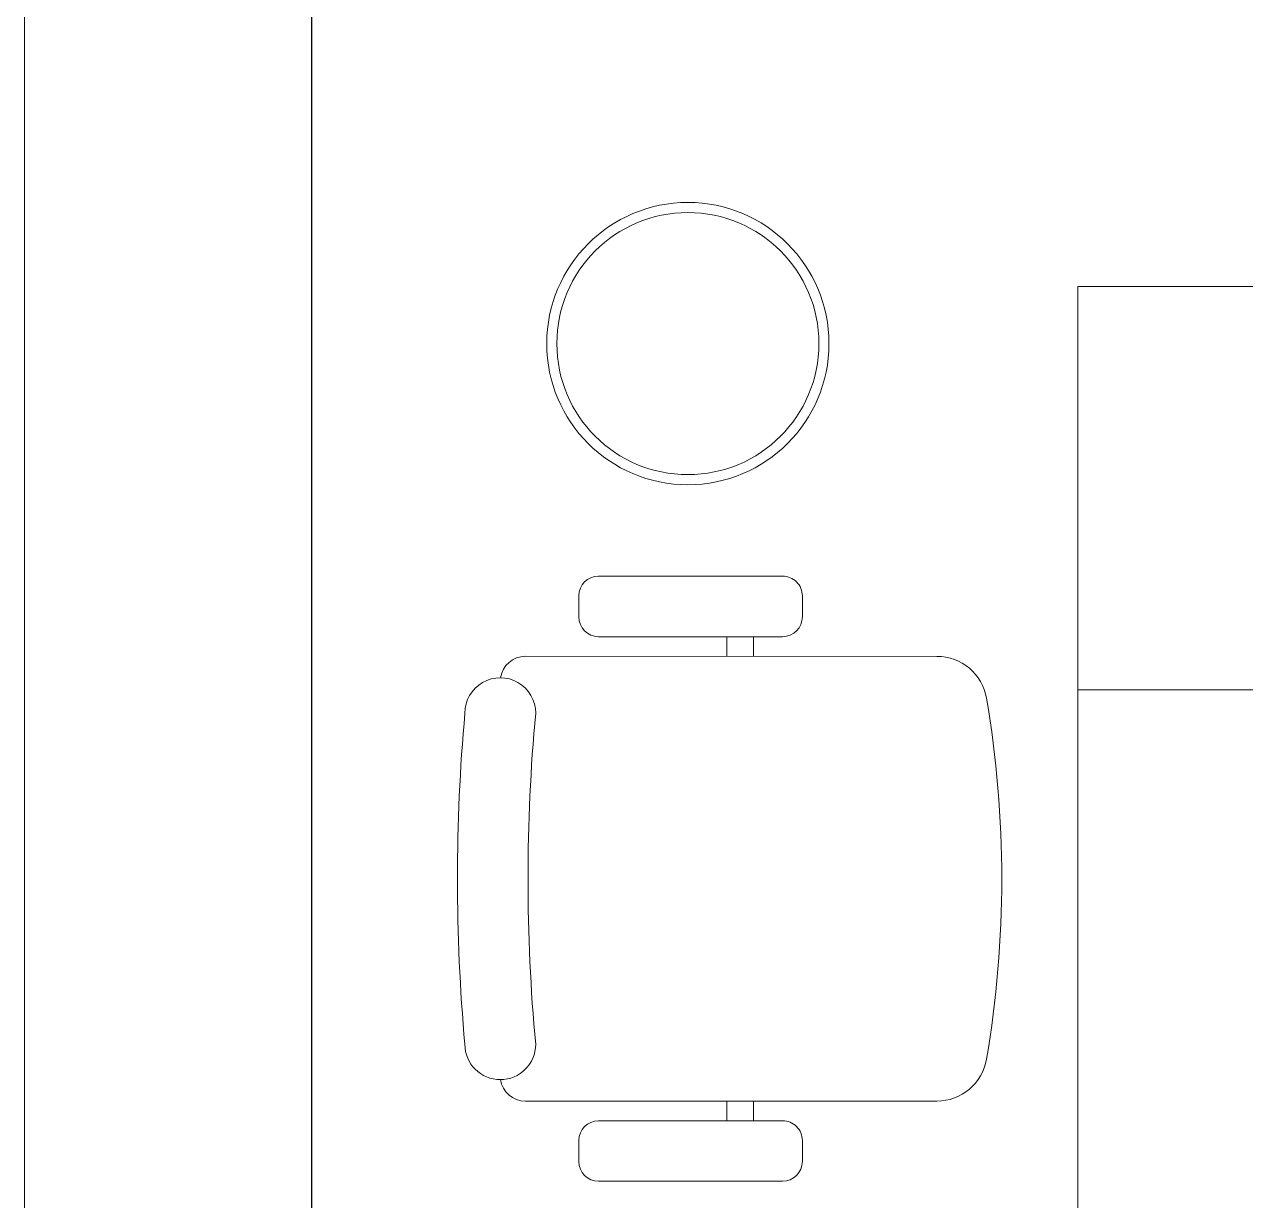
# Model space of a CAD drawing. Header units: metres. Extents: x -18745 to 220762, y -1579758 to -1356048.
# Drawn here: x 108078 to 109290, y -1418159 to -1416993 of the extents above; entities that cross this region are included whole.
import ezdxf

# ---------------------------------------------------------------- set-up
doc = ezdxf.new("R2010")
doc.units = ezdxf.units.M
doc.layers.get('0').update_dxf_attribs({"lineweight": 0})
doc.layers.add('A-100 - Copy$0$axes', color=8, linetype='Continuous')
for name, color, linetype, lineweight in [('A-100 - Copy$0$Medical Equipment and Furniture', 8, 'Continuous', 0), ('A-100 - Copy$0$NEW', 8, 'Continuous', 5), ('A-100 - Copy$0$Walls', 8, 'Continuous', 0)]:
    doc.layers.add(name, color=color, linetype=linetype, lineweight=lineweight)

# ---------------------------------------------------------------- blocks, each defined once
blk = doc.blocks.new('A-100 - Copy$0$GF21043-P')
for p, q in [((-0.8, 0.75), (-0.8, 0)), ((-0.4, 0.6), (-0.4, 0)), ((-0.8, 0), (0.8, 0))]:
    blk.add_line(p, q)
blk = doc.blocks.new('*X66')
for p, q in [((5, 3), (5, 3)), ((5, 3), (5, 3)), ((5, 3), (5, 3)), ((5, 3), (5, 3)), ((5, 3), (5, 3)), ((5, 3), (5, 3)), ((5, 3), (5, 3)), ((5, 3), (5, 3)), ((5, 3), (5, 3)), ((5, 3), (5, 3)), ((5, 3), (5, 3)), ((5, 3), (5, 3)), ((5, 3), (5, 3)), ((5, 3), (5, 3)), ((5, 3), (5, 3)), ((5, 3), (5, 3)), ((5, 3), (5, 3)), ((5, 3), (5, 3)), ((5, 3), (5, 3)), ((5, 3), (5, 3)), ((5, 3), (5, 3)), ((5, 3), (5, 3)), ((5, 3), (5, 3)), ((5, 3), (5, 3)), ((5, 3), (5, 3)), ((5, 3), (5, 3)), ((5, 3), (5, 3)), ((5, 3), (5, 3)), ((5, 3), (5, 3)), ((5, 3), (5, 3)), ((5, 3), (5, 3)), ((5, 3), (5, 3)), ((5, 3), (5, 3)), ((5, 3), (5, 3)), ((5, 3), (5, 3)), ((5, 3), (5, 3)), ((5, 3), (5, 3)), ((5, 3), (5, 3)), ((5, 3), (5, 3)), ((5, 3), (5, 3)), ((5, 3), (5, 3)), ((5, 3), (5, 3)), ((5, 3), (5, 3)), ((5, 3), (5, 3)), ((5, 3), (5, 3)), ((5, 3), (5, 3)), ((5, 3), (5, 3)), ((5, 3), (5, 3)), ((5, 3), (5, 3)), ((5, 3), (5, 3)), ((5, 3), (5, 3)), ((5, 3), (5, 3)), ((5, 3), (5, 3)), ((5, 3), (5, 3)), ((5, 3), (5, 3)), ((5, 3), (5, 3)), ((5, 3), (5, 3)), ((5, 3), (5, 3)), ((5, 3), (5, 3)), ((5, 3), (5, 3)), ((5, 3), (5, 3)), ((5, 3), (5, 3)), ((5, 3), (5, 3)), ((5, 3), (5, 3)), ((5, 3), (5, 3)), ((5, 3), (5, 3)), ((6, 3), (5, 3)), ((5, 3), (5, 3)), ((6, 3), (5, 3)), ((5, 3), (5, 3)), ((6, 3), (5, 3)), ((5, 3), (5, 3)), ((6, 3), (5, 3)), ((5, 3), (5, 3)), ((5, 3), (5, 3)), ((5, 3), (5, 3)), ((5, 3), (5, 3)), ((5, 3), (5, 3)), ((5, 3), (5, 3)), ((5, 3), (5, 3)), ((5, 3), (5, 3)), ((5, 3), (5, 3)), ((5, 3), (5, 3)), ((5, 3), (5, 3)), ((5, 3), (5, 3)), ((5, 3), (5, 3)), ((5, 3), (5, 3)), ((5, 3), (5, 3)), ((5, 3), (5, 3)), ((5, 3), (5, 3)), ((5, 3), (5, 3)), ((5, 3), (5, 3)), ((5, 3), (5, 3)), ((5, 3), (5, 3)), ((5, 3), (5, 3)), ((5, 3), (5, 3)), ((6, 3), (6, 3)), ((6, 3), (6, 3)), ((6, 3), (6, 3)), ((6, 3), (6, 3)), ((6, 3), (6, 3)), ((6, 3), (6, 3)), ((6, 3), (6, 3)), ((6, 3), (6, 3)), ((6, 3), (6, 3)), ((6, 3), (6, 3)), ((6, 3), (6, 3)), ((6, 3), (6, 3)), ((6, 3), (6, 3)), ((6, 3), (6, 3)), ((6, 3), (6, 3)), ((6, 3), (6, 3)), ((6, 3), (6, 3)), ((6, 3), (6, 3)), ((6, 3), (6, 3)), ((6, 3), (6, 3)), ((6, 3), (6, 3)), ((6, 3), (6, 3)), ((6, 3), (6, 3)), ((6, 3), (6, 3)), ((6, 3), (6, 3)), ((6, 3), (6, 3)), ((6, 3), (6, 3)), ((6, 3), (6, 3)), ((6, 3), (6, 3)), ((6, 3), (6, 3)), ((6, 3), (6, 3)), ((6, 3), (6, 3)), ((6, 3), (6, 3)), ((6, 3), (6, 3)), ((6, 3), (6, 3)), ((6, 3), (6, 3)), ((6, 3), (6, 3)), ((6, 3), (6, 3)), ((6, 3), (6, 3)), ((6, 3), (6, 3)), ((6, 3), (6, 3)), ((6, 3), (6, 3)), ((6, 3), (6, 3)), ((6, 3), (6, 3)), ((6, 3), (6, 3)), ((6, 3), (6, 3)), ((6, 3), (6, 3)), ((6, 3), (6, 3)), ((6, 3), (6, 3)), ((6, 3), (6, 3)), ((6, 3), (6, 3)), ((6, 3), (6, 3)), ((6, 3), (6, 3)), ((6, 3), (6, 3)), ((6, 3), (6, 3)), ((6, 3), (6, 3)), ((6, 3), (6, 3)), ((6, 3), (6, 3)), ((6, 3), (6, 3)), ((6, 3), (6, 3)), ((6, 3), (6, 3)), ((6, 3), (6, 3)), ((6, 3), (6, 3)), ((6, 3), (6, 3)), ((6, 3), (6, 3)), ((6, 3), (6, 3)), ((6, 3), (6, 3)), ((6, 3), (6, 3)), ((6, 3), (6, 3)), ((6, 3), (6, 3)), ((6, 3), (6, 3)), ((6, 3), (6, 3)), ((6, 3), (6, 3)), ((6, 3), (6, 3)), ((6, 3), (6, 3)), ((6, 3), (6, 3)), ((6, 3), (6, 3)), ((6, 3), (6, 3)), ((6, 3), (6, 3)), ((6, 3), (6, 3)), ((6, 3), (6, 3)), ((6, 3), (6, 3)), ((6, 3), (6, 3)), ((6, 3), (6, 3)), ((6, 3), (6, 3)), ((6, 3), (6, 3)), ((6, 3), (6, 3)), ((6, 3), (6, 3)), ((6, 3), (6, 3)), ((6, 3), (6, 3)), ((6, 3), (6, 3)), ((6, 3), (6, 3)), ((6, 3), (6, 3)), ((6, 3), (6, 3)), ((6, 3), (6, 3)), ((6, 3), (6, 3)), ((6, 3), (6, 3)), ((6, 3), (6, 3)), ((6, 3), (6, 3)), ((6, 3), (6, 3)), ((6, 3), (6, 3)), ((6, 3), (6, 3)), ((6, 3), (6, 3)), ((6, 3), (6, 3)), ((6, 3), (6, 3)), ((6, 3), (6, 3)), ((6, 3), (6, 3)), ((6, 3), (6, 3)), ((6, 3), (6, 3)), ((6, 3), (6, 3)), ((6, 3), (6, 3)), ((6, 3), (6, 3)), ((6, 3), (6, 3)), ((6, 3), (6, 3)), ((6, 3), (6, 3)), ((6, 3), (6, 3)), ((6, 3), (6, 3)), ((6, 3), (6, 3)), ((6, 3), (6, 3)), ((6, 3), (6, 3)), ((6, 3), (6, 3)), ((6, 3), (6, 3)), ((6, 3), (6, 3)), ((6, 3), (6, 3)), ((6, 3), (6, 3)), ((6, 3), (6, 3)), ((6, 3), (6, 3)), ((6, 3), (6, 3)), ((6, 3), (6, 3)), ((6, 3), (6, 3)), ((6, 3), (6, 3)), ((6, 3), (6, 3)), ((6, 3), (6, 3)), ((6, 3), (6, 3)), ((6, 3), (6, 3)), ((6, 3), (6, 3)), ((6, 3), (6, 3)), ((6, 3), (6, 3)), ((6, 3), (6, 3)), ((6, 3), (6, 3)), ((6, 3), (6, 3)), ((6, 3), (6, 3)), ((6, 3), (6, 3)), ((6, 3), (6, 3)), ((6, 3), (6, 3)), ((6, 3), (6, 3)), ((6, 3), (6, 3)), ((6, 3), (6, 3)), ((6, 3), (6, 3)), ((6, 3), (6, 3)), ((6, 3), (6, 3)), ((6, 3), (6, 3)), ((6, 3), (6, 3)), ((6, 3), (6, 3)), ((6, 3), (6, 3)), ((6, 3), (6, 3)), ((6, 3), (6, 3)), ((6, 3), (6, 3)), ((6, 3), (6, 3)), ((6, 3), (6, 3)), ((6, 3), (6, 3)), ((6, 3), (6, 3)), ((6, 3), (6, 3)), ((6, 3), (6, 3)), ((6, 3), (6, 3)), ((6, 3), (6, 3)), ((6, 3), (6, 3)), ((6, 3), (6, 3)), ((6, 3), (6, 3)), ((6, 3), (6, 3)), ((6, 3), (6, 3)), ((6, 3), (6, 3)), ((6, 3), (6, 3)), ((6, 3), (6, 3)), ((6, 3), (6, 3)), ((6, 3), (6, 3)), ((6, 3), (6, 3)), ((6, 3), (6, 3)), ((6, 3), (6, 3)), ((6, 3), (6, 3)), ((6, 3), (6, 3)), ((6, 3), (6, 3)), ((6, 3), (6, 3)), ((6, 3), (6, 3)), ((6, 3), (6, 3)), ((6, 3), (6, 3)), ((6, 3), (6, 3)), ((6, 3), (6, 3)), ((6, 3), (6, 3)), ((6, 3), (6, 3)), ((6, 3), (6, 3)), ((6, 3), (6, 3)), ((6, 3), (6, 3)), ((6, 3), (6, 3)), ((6, 3), (6, 3)), ((6, 3), (6, 3)), ((6, 3), (6, 3)), ((6, 3), (6, 3)), ((6, 3), (6, 3)), ((6, 3), (6, 3)), ((6, 3), (6, 3)), ((6, 3), (6, 3)), ((6, 3), (6, 3)), ((6, 3), (6, 3)), ((6, 3), (5, 3)), ((6, 3), (5, 3)), ((6, 3), (5, 3)), ((6, 3), (5, 3)), ((6, 3), (5, 3)), ((6, 3), (6, 3)), ((6, 3), (6, 3)), ((6, 3), (6, 3)), ((6, 3), (6, 3)), ((6, 3), (6, 3)), ((6, 3), (6, 3)), ((6, 3), (6, 3)), ((6, 3), (6, 3)), ((6, 3), (6, 3)), ((6, 3), (6, 3)), ((6, 3), (6, 3)), ((6, 3), (6, 3)), ((6, 3), (6, 3)), ((6, 3), (6, 3)), ((6, 3), (6, 3)), ((6, 3), (6, 3)), ((6, 3), (6, 3)), ((6, 3), (6, 3)), ((6, 3), (6, 3)), ((6, 3), (6, 3)), ((6, 3), (6, 3)), ((6, 3), (6, 3)), ((6, 3), (6, 3)), ((6, 3), (6, 3)), ((6, 3), (6, 3)), ((6, 3), (6, 3)), ((6, 3), (6, 3)), ((6, 3), (6, 3)), ((6, 3), (6, 3)), ((6, 3), (6, 3)), ((6, 3), (6, 3)), ((6, 3), (6, 3)), ((6, 3), (6, 3)), ((6, 3), (6, 3)), ((6, 3), (6, 3)), ((6, 3), (6, 3)), ((6, 3), (6, 3)), ((6, 3), (6, 3)), ((6, 3), (6, 3)), ((6, 3), (6, 3)), ((6, 3), (6, 3)), ((6, 3), (6, 3)), ((6, 3), (6, 3)), ((6, 3), (6, 3)), ((6, 3), (6, 3)), ((6, 3), (6, 3)), ((6, 3), (6, 3)), ((6, 3), (6, 3)), ((6, 3), (6, 3)), ((6, 3), (6, 3)), ((6, 3), (6, 3)), ((6, 3), (6, 3)), ((6, 3), (6, 3)), ((6, 3), (6, 3)), ((6, 3), (6, 3)), ((6, 3), (6, 3)), ((6, 3), (6, 3)), ((6, 3), (6, 3)), ((6, 3), (6, 3)), ((6, 3), (6, 3)), ((6, 3), (6, 3)), ((6, 3), (6, 3)), ((6, 3), (6, 3)), ((6, 3), (6, 3)), ((6, 3), (6, 3)), ((6, 3), (6, 3)), ((6, 3), (6, 3)), ((6, 3), (6, 3)), ((6, 3), (6, 3)), ((6, 3), (6, 3)), ((6, 3), (6, 3)), ((6, 3), (6, 3)), ((6, 3), (6, 3)), ((6, 3), (6, 3)), ((6, 3), (6, 3)), ((6, 3), (6, 3)), ((6, 3), (6, 3)), ((6, 3), (6, 3)), ((6, 3), (6, 3)), ((6, 3), (6, 3)), ((6, 3), (6, 3)), ((6, 3), (6, 3)), ((6, 3), (6, 3)), ((6, 3), (6, 3)), ((6, 3), (6, 3)), ((6, 3), (6, 3)), ((6, 3), (6, 3)), ((6, 3), (6, 3)), ((6, 3), (6, 3)), ((6, 3), (6, 3)), ((6, 3), (6, 3)), ((6, 3), (6, 3)), ((6, 3), (6, 3)), ((6, 3), (6, 3)), ((6, 3), (6, 3)), ((6, 3), (6, 3)), ((6, 3), (6, 3)), ((6, 3), (6, 3)), ((6, 3), (6, 3)), ((6, 3), (6, 3)), ((6, 3), (6, 3)), ((6, 3), (6, 3)), ((6, 3), (6, 3)), ((6, 3), (6, 3)), ((6, 3), (6, 3)), ((6, 3), (6, 3)), ((6, 3), (6, 3)), ((6, 3), (6, 3)), ((6, 3), (6, 3)), ((6, 3), (6, 3)), ((6, 3), (6, 3)), ((6, 3), (6, 3)), ((6, 3), (6, 3)), ((6, 3), (6, 3)), ((6, 3), (6, 3)), ((6, 3), (6, 3)), ((6, 3), (6, 3)), ((6, 3), (6, 3)), ((6, 3), (6, 3)), ((6, 3), (6, 3)), ((6, 3), (6, 3)), ((6, 3), (6, 3)), ((6, 3), (6, 3)), ((6, 3), (6, 3)), ((6, 3), (6, 3)), ((6, 3), (6, 3)), ((6, 3), (6, 3)), ((6, 3), (6, 3)), ((6, 3), (6, 3)), ((6, 3), (6, 3)), ((6, 3), (6, 3)), ((6, 3), (6, 3)), ((6, 3), (6, 3)), ((6, 3), (6, 3)), ((6, 3), (6, 3)), ((6, 3), (6, 3)), ((6, 3), (6, 3)), ((6, 3), (6, 3)), ((6, 3), (6, 3)), ((6, 3), (6, 3)), ((6, 3), (6, 3)), ((6, 3), (6, 3)), ((6, 3), (6, 3)), ((6, 3), (6, 3)), ((6, 3), (6, 3)), ((6, 3), (6, 3)), ((6, 3), (6, 3)), ((6, 3), (6, 3)), ((6, 3), (6, 3)), ((6, 3), (6, 3)), ((6, 3), (6, 3)), ((6, 3), (6, 3)), ((6, 3), (6, 3)), ((6, 3), (6, 3)), ((6, 3), (6, 3)), ((6, 3), (6, 3)), ((6, 3), (6, 3)), ((6, 3), (6, 3)), ((6, 3), (6, 3)), ((6, 3), (6, 3)), ((6, 3), (6, 3)), ((6, 3), (6, 3)), ((6, 3), (6, 3)), ((6, 3), (6, 3)), ((6, 3), (6, 3)), ((6, 3), (6, 3)), ((6, 3), (6, 3)), ((6, 3), (6, 3)), ((6, 3), (6, 3)), ((6, 3), (6, 3)), ((6, 3), (6, 3)), ((6, 3), (6, 3)), ((6, 3), (6, 3)), ((6, 3), (6, 3)), ((6, 3), (6, 3)), ((6, 3), (6, 3)), ((6, 3), (6, 3)), ((6, 3), (6, 3)), ((6, 3), (6, 3)), ((6, 3), (6, 3)), ((6, 3), (6, 3)), ((6, 3), (6, 3)), ((6, 3), (6, 3)), ((6, 3), (6, 3)), ((6, 3), (6, 3)), ((6, 3), (6, 3)), ((6, 3), (6, 3)), ((6, 3), (6, 3)), ((6, 3), (6, 3)), ((6, 3), (6, 3)), ((6, 3), (6, 3)), ((6, 3), (6, 3)), ((6, 3), (6, 3)), ((6, 3), (6, 3)), ((6, 3), (6, 3)), ((6, 3), (6, 3)), ((6, 3), (6, 3)), ((6, 3), (6, 3)), ((6, 3), (6, 3)), ((6, 3), (6, 3)), ((6, 3), (6, 3)), ((6, 3), (6, 3)), ((6, 3), (6, 3)), ((6, 3), (6, 3)), ((6, 3), (6, 3)), ((6, 3), (6, 3)), ((6, 3), (6, 3)), ((6, 3), (6, 3)), ((6, 3), (6, 3)), ((6, 3), (6, 3)), ((6, 3), (6, 3)), ((6, 3), (6, 3)), ((6, 3), (6, 3)), ((6, 3), (6, 3)), ((6, 3), (6, 3)), ((6, 3), (6, 3)), ((6, 3), (6, 3)), ((6, 3), (6, 3)), ((6, 3), (6, 3)), ((6, 3), (6, 3)), ((6, 3), (6, 3)), ((6, 3), (6, 3)), ((6, 3), (6, 3)), ((6, 3), (6, 3)), ((6, 3), (6, 3)), ((6, 3), (6, 3)), ((6, 3), (6, 3)), ((6, 3), (6, 3)), ((6, 3), (6, 3)), ((6, 3), (6, 3)), ((6, 3), (6, 3)), ((6, 3), (6, 3)), ((6, 3), (6, 3)), ((6, 3), (6, 3)), ((6, 3), (6, 3)), ((6, 3), (6, 3)), ((6, 3), (6, 3)), ((6, 3), (6, 3)), ((6, 3), (6, 3)), ((6, 3), (6, 3)), ((6, 3), (6, 3)), ((6, 3), (6, 3)), ((6, 3), (6, 3)), ((6, 3), (6, 3)), ((6, 3), (6, 3)), ((6, 3), (6, 3)), ((6, 3), (6, 3)), ((6, 3), (6, 3)), ((6, 3), (6, 3)), ((6, 3), (6, 3)), ((6, 3), (6, 3)), ((6, 3), (6, 3)), ((6, 3), (6, 3)), ((6, 3), (6, 3)), ((6, 3), (6, 3)), ((6, 3), (6, 3)), ((6, 3), (6, 3)), ((6, 3), (6, 3)), ((6, 3), (6, 3)), ((6, 3), (6, 3)), ((6, 3), (6, 3)), ((6, 3), (6, 3)), ((6, 3), (6, 3)), ((6, 3), (6, 3)), ((6, 3), (6, 3)), ((6, 3), (6, 3)), ((6, 3), (6, 3)), ((6, 3), (6, 3)), ((6, 3), (6, 3)), ((6, 3), (6, 3)), ((6, 3), (6, 3)), ((6, 3), (6, 3)), ((6, 3), (6, 3)), ((6, 3), (6, 3)), ((6, 3), (6, 3)), ((6, 3), (6, 3)), ((6, 3), (6, 3)), ((6, 3), (6, 3)), ((6, 3), (6, 3)), ((6, 3), (6, 3)), ((6, 3), (6, 3)), ((6, 3), (6, 3)), ((6, 3), (6, 3)), ((6, 3), (6, 3)), ((6, 3), (6, 3)), ((6, 3), (6, 3)), ((6, 3), (6, 3)), ((6, 3), (6, 3)), ((6, 3), (6, 3)), ((6, 3), (6, 3)), ((6, 3), (6, 3)), ((6, 3), (6, 3)), ((6, 3), (6, 3)), ((6, 3), (6, 3)), ((6, 3), (6, 3)), ((6, 3), (6, 3)), ((6, 3), (6, 3)), ((6, 3), (6, 3)), ((6, 3), (6, 3)), ((6, 3), (6, 3)), ((6, 3), (6, 3)), ((6, 3), (6, 3)), ((6, 3), (6, 3)), ((6, 3), (6, 3)), ((6, 3), (6, 3)), ((6, 3), (6, 3)), ((6, 3), (6, 3)), ((6, 3), (6, 3)), ((6, 3), (6, 3)), ((6, 3), (6, 3)), ((6, 3), (6, 3)), ((6, 3), (6, 3)), ((6, 3), (6, 3)), ((6, 3), (6, 3)), ((6, 3), (6, 3)), ((6, 3), (6, 3)), ((6, 3), (6, 3))]:
    blk.add_line(p, q)
blk = doc.blocks.new('*X67')
for p, q in [((13, 1), (13, 1)), ((13, 1), (13, 1)), ((13, 1), (13, 1)), ((13, 1), (13, 1)), ((13, 1), (13, 1)), ((13, 1), (13, 1)), ((13, 1), (13, 1)), ((13, 1), (13, 1)), ((13, 1), (13, 1)), ((13, 1), (13, 1)), ((13, 1), (13, 1)), ((13, 1), (13, 1)), ((13, 1), (13, 1)), ((13, 1), (13, 1)), ((13, 1), (13, 1)), ((13, 1), (14, 1)), ((13, 1), (14, 1)), ((13, 1), (14, 1)), ((13, 1), (13, 1)), ((13, 1), (13, 1)), ((13, 1), (13, 1)), ((13, 1), (13, 1)), ((13, 1), (13, 1)), ((13, 1), (13, 1)), ((13, 1), (13, 1)), ((13, 1), (13, 1)), ((13, 1), (13, 1)), ((13, 1), (13, 1)), ((13, 1), (13, 1)), ((13, 1), (13, 1)), ((13, 1), (13, 1)), ((13, 1), (13, 1)), ((13, 1), (13, 1)), ((13, 1), (13, 1)), ((13, 1), (13, 1)), ((13, 1), (13, 1)), ((13, 1), (13, 1)), ((13, 1), (13, 1)), ((13, 1), (13, 1)), ((13, 1), (13, 1)), ((13, 1), (13, 1)), ((13, 1), (13, 1)), ((13, 1), (13, 1)), ((13, 1), (13, 1)), ((13, 1), (13, 1)), ((13, 1), (13, 1)), ((13, 1), (13, 1)), ((13, 1), (13, 1)), ((13, 1), (13, 1)), ((13, 1), (13, 1)), ((13, 1), (13, 1)), ((13, 1), (13, 1)), ((13, 1), (13, 1)), ((13, 1), (13, 1)), ((13, 1), (13, 1)), ((13, 1), (13, 1)), ((13, 1), (13, 1)), ((13, 1), (13, 1)), ((13, 1), (13, 1)), ((13, 1), (13, 1)), ((13, 1), (13, 1)), ((13, 1), (13, 1)), ((13, 1), (13, 1)), ((13, 1), (13, 1)), ((13, 1), (13, 1)), ((13, 1), (13, 1)), ((13, 1), (13, 1)), ((13, 1), (13, 1)), ((13, 1), (13, 1)), ((13, 1), (13, 1)), ((13, 1), (13, 1)), ((13, 1), (13, 1)), ((13, 1), (13, 1)), ((13, 1), (13, 1)), ((13, 1), (13, 1)), ((13, 1), (13, 1)), ((13, 1), (13, 1)), ((13, 1), (13, 1)), ((13, 1), (13, 1)), ((13, 1), (13, 1)), ((13, 1), (13, 1)), ((13, 1), (13, 1)), ((13, 1), (13, 1)), ((13, 1), (13, 1)), ((13, 1), (13, 1)), ((13, 1), (13, 1)), ((13, 1), (13, 1)), ((13, 1), (13, 1)), ((13, 1), (13, 1)), ((13, 1), (13, 1)), ((13, 1), (13, 1)), ((13, 1), (13, 1)), ((13, 1), (13, 1)), ((13, 1), (13, 1)), ((13, 1), (13, 1)), ((13, 1), (13, 1)), ((13, 1), (13, 1)), ((13, 1), (13, 1)), ((13, 1), (13, 1)), ((13, 1), (13, 1)), ((13, 1), (13, 1)), ((13, 1), (13, 1)), ((13, 1), (13, 1)), ((13, 1), (13, 1)), ((13, 1), (13, 1)), ((13, 1), (13, 1)), ((13, 1), (13, 1)), ((13, 1), (13, 1)), ((13, 1), (13, 1)), ((13, 1), (13, 1)), ((13, 1), (13, 1)), ((13, 1), (13, 1)), ((13, 1), (13, 1)), ((13, 1), (13, 1)), ((13, 1), (13, 1)), ((13, 1), (13, 1)), ((13, 1), (13, 1)), ((13, 1), (13, 1)), ((13, 1), (13, 1)), ((13, 1), (13, 1)), ((13, 1), (13, 1)), ((13, 1), (13, 1)), ((13, 1), (13, 1)), ((13, 1), (14, 1)), ((13, 0), (13, 0)), ((13, 0), (13, 0)), ((13, 0), (13, 0)), ((13, 0), (13, 0)), ((13, 0), (13, 0)), ((13, 0), (13, 0)), ((13, 0), (13, 0)), ((13, 0), (13, 0)), ((13, 0), (13, 0)), ((13, 0), (13, 0)), ((13, 0), (13, 0)), ((13, 0), (13, 0)), ((13, 0), (13, 0)), ((13, 0), (13, 0)), ((13, 0), (13, 0)), ((13, 0), (13, 0)), ((13, 0), (13, 0)), ((13, 0), (13, 0)), ((13, 0), (13, 0)), ((13, 0), (13, 0)), ((13, 0), (13, 0)), ((13, 0), (13, 0)), ((13, 0), (13, 0)), ((13, 0), (13, 0)), ((13, 0), (13, 0)), ((13, 0), (13, 0)), ((13, 0), (13, 0)), ((13, 0), (13, 0)), ((13, 0), (13, 0)), ((13, 0), (13, 0)), ((13, 0), (13, 0)), ((13, 0), (13, 0)), ((13, 0), (13, 0)), ((13, 0), (13, 0)), ((13, 0), (13, 0)), ((13, 0), (13, 0)), ((13, 0), (13, 0)), ((13, 0), (13, 0)), ((13, 0), (13, 0)), ((13, 0), (13, 0)), ((13, 0), (13, 0)), ((13, 0), (13, 0)), ((13, 0), (13, 0)), ((13, 0), (13, 0)), ((13, 0), (13, 0)), ((13, 0), (13, 0)), ((13, 0), (13, 0)), ((13, 0), (13, 0)), ((13, 0), (14, 0)), ((13, 0), (14, 0)), ((13, 0), (13, 0)), ((13, 0), (14, 0)), ((14, 1), (14, 1)), ((14, 1), (14, 1)), ((14, 1), (14, 1)), ((14, 1), (14, 1)), ((14, 1), (14, 1)), ((14, 1), (14, 1)), ((14, 1), (14, 1)), ((14, 1), (14, 1)), ((14, 1), (14, 1)), ((14, 1), (14, 1)), ((14, 1), (14, 1)), ((14, 1), (14, 1)), ((14, 1), (14, 1)), ((14, 1), (14, 1)), ((14, 1), (14, 1)), ((14, 1), (14, 1)), ((14, 1), (14, 1)), ((14, 1), (14, 1)), ((14, 1), (14, 1)), ((14, 1), (14, 1)), ((14, 1), (14, 1)), ((14, 1), (14, 1)), ((14, 1), (14, 1)), ((14, 1), (14, 1)), ((14, 1), (14, 1)), ((14, 1), (14, 1)), ((14, 1), (14, 1)), ((14, 1), (14, 1)), ((14, 1), (14, 1)), ((14, 1), (14, 1)), ((14, 1), (14, 1)), ((14, 1), (14, 1)), ((14, 1), (14, 1)), ((14, 1), (14, 1)), ((14, 1), (14, 1)), ((14, 1), (14, 1)), ((14, 1), (14, 1)), ((14, 1), (14, 1)), ((14, 1), (14, 1)), ((14, 1), (14, 1)), ((14, 1), (14, 1)), ((14, 1), (14, 1)), ((14, 1), (14, 1)), ((14, 1), (14, 1)), ((14, 1), (14, 1)), ((14, 1), (14, 1)), ((14, 1), (14, 1)), ((14, 1), (14, 1)), ((14, 1), (14, 1)), ((14, 1), (14, 1)), ((14, 1), (14, 1)), ((14, 1), (14, 1)), ((14, 1), (14, 1)), ((14, 1), (14, 1)), ((14, 1), (14, 1)), ((14, 1), (14, 1)), ((14, 1), (14, 1)), ((14, 1), (14, 1)), ((14, 1), (14, 1)), ((14, 1), (14, 1)), ((14, 1), (14, 1)), ((14, 1), (14, 1)), ((14, 1), (14, 1)), ((14, 1), (14, 1)), ((14, 1), (14, 1)), ((14, 1), (14, 1)), ((14, 1), (14, 1)), ((14, 1), (14, 1)), ((14, 1), (14, 1)), ((14, 1), (14, 1)), ((14, 1), (14, 1)), ((14, 1), (14, 1)), ((14, 1), (14, 1)), ((14, 1), (14, 1)), ((14, 1), (14, 1)), ((14, 1), (14, 1)), ((14, 1), (14, 1)), ((14, 1), (14, 1)), ((14, 1), (14, 1)), ((14, 1), (14, 1)), ((14, 1), (14, 1)), ((14, 1), (14, 1)), ((14, 1), (14, 1)), ((14, 1), (14, 1)), ((14, 1), (14, 1)), ((14, 1), (14, 1)), ((14, 1), (14, 1)), ((14, 1), (14, 1)), ((14, 1), (14, 1)), ((14, 1), (14, 1)), ((14, 1), (14, 1)), ((14, 1), (14, 1)), ((14, 1), (14, 1)), ((14, 1), (14, 1)), ((14, 0), (14, 0)), ((14, 0), (14, 0)), ((14, 0), (14, 0)), ((14, 0), (14, 0)), ((14, 0), (14, 0)), ((14, 0), (14, 0)), ((14, 0), (14, 0)), ((14, 0), (14, 0)), ((14, 0), (14, 0)), ((14, 0), (14, 0)), ((14, 0), (14, 0)), ((14, 0), (14, 0)), ((14, 0), (14, 0)), ((14, 0), (14, 0)), ((14, 0), (14, 0)), ((14, 0), (14, 0)), ((14, 0), (14, 0)), ((14, 0), (14, 0)), ((14, 0), (14, 0)), ((14, 0), (14, 0)), ((14, 0), (14, 0)), ((14, 0), (14, 0)), ((14, 0), (14, 0)), ((14, 0), (14, 0)), ((14, 0), (14, 0)), ((14, 0), (14, 0)), ((14, 0), (14, 0)), ((14, 0), (14, 0)), ((14, 0), (14, 0)), ((14, 0), (14, 0)), ((14, 0), (14, 0)), ((14, 0), (14, 0)), ((14, 0), (14, 0)), ((14, 0), (14, 0)), ((14, 0), (14, 0)), ((14, 0), (14, 0)), ((14, 0), (14, 0)), ((14, 0), (14, 0)), ((14, 0), (14, 0)), ((14, 0), (14, 0)), ((14, 0), (14, 0)), ((14, 0), (14, 0)), ((14, 0), (14, 0)), ((14, 0), (14, 0)), ((14, 0), (14, 0)), ((14, 0), (14, 0)), ((14, 0), (14, 0)), ((14, 0), (14, 0)), ((13, 0), (13, 0)), ((13, 0), (14, 0)), ((13, 0), (13, 0)), ((13, 0), (14, 0)), ((13, 0), (13, 0)), ((13, 0), (14, 0)), ((13, 0), (13, 0)), ((13, 0), (13, 0)), ((13, 0), (13, 0)), ((13, 0), (13, 0)), ((13, 0), (14, 0)), ((13, 0), (13, 0)), ((13, 0), (14, 0)), ((13, 0), (13, 0)), ((13, 0), (14, 0)), ((13, 0), (13, 0)), ((13, 0), (14, 0)), ((13, 0), (13, 0)), ((13, 0), (14, 0)), ((13, 0), (13, 0)), ((13, 0), (14, 0)), ((13, 0), (13, 0)), ((13, 0), (14, 0)), ((13, 0), (13, 0)), ((13, 0), (13, 0)), ((13, 0), (13, 0)), ((13, 0), (14, 0)), ((13, 0), (13, 0)), ((13, 0), (14, 0)), ((13, 0), (13, 0)), ((13, 0), (14, 0)), ((13, 0), (13, 0)), ((13, 0), (14, 0)), ((13, 0), (13, 0)), ((13, 0), (13, 0)), ((13, 0), (13, 0)), ((13, 0), (13, 0)), ((13, 0), (13, 0)), ((13, 0), (13, 0)), ((13, 0), (13, 0)), ((13, 0), (13, 0)), ((13, 0), (13, 0)), ((13, 0), (13, 0)), ((13, 0), (13, 0)), ((13, 0), (13, 0)), ((13, 0), (13, 0)), ((13, 0), (13, 0)), ((13, 0), (13, 0)), ((13, 0), (13, 0)), ((13, 0), (13, 0)), ((13, 0), (13, 0)), ((13, 0), (13, 0)), ((13, 0), (13, 0)), ((13, 0), (13, 0)), ((13, 0), (13, 0)), ((13, 0), (13, 0)), ((13, 0), (13, 0)), ((13, 0), (13, 0)), ((13, 0), (13, 0)), ((13, 0), (13, 0)), ((13, 0), (13, 0)), ((13, 0), (13, 0)), ((13, 0), (13, 0)), ((13, 0), (13, 0)), ((13, -1), (13, -1)), ((13, -1), (13, -1)), ((13, -1), (13, -1)), ((13, -1), (13, -1)), ((13, -1), (13, -1)), ((13, -1), (14, -1)), ((13, -1), (13, -1)), ((14, 0), (14, 0)), ((14, 0), (14, 0)), ((14, 0), (14, 0)), ((14, 0), (14, 0)), ((14, 0), (14, 0)), ((14, 0), (14, 0)), ((14, 0), (14, 0)), ((14, 0), (14, 0)), ((14, 0), (14, 0)), ((14, 0), (14, 0)), ((14, 0), (14, 0)), ((14, 0), (14, 0)), ((14, 0), (14, 0)), ((14, 0), (14, 0)), ((14, 0), (14, 0)), ((13, 0), (14, 0)), ((14, 0), (14, 0)), ((14, 0), (14, 0)), ((14, 0), (14, 0)), ((14, 0), (14, 0)), ((14, 0), (14, 0)), ((14, 0), (14, 0)), ((14, 0), (14, 0)), ((14, 0), (14, 0)), ((14, 0), (14, 0)), ((14, 0), (14, 0)), ((14, 0), (14, 0)), ((14, 0), (14, 0)), ((14, 0), (14, 0)), ((14, 0), (14, 0)), ((14, 0), (14, 0)), ((14, 0), (14, 0)), ((14, 0), (14, 0)), ((14, 0), (14, 0)), ((14, 0), (14, 0)), ((14, 0), (14, 0)), ((14, 0), (14, 0)), ((14, 0), (14, 0)), ((14, 0), (14, 0)), ((14, 0), (14, 0)), ((14, 0), (14, 0)), ((14, 0), (14, 0)), ((14, 0), (14, 0)), ((14, 0), (14, 0)), ((14, 0), (14, 0)), ((14, 0), (14, 0)), ((14, 0), (14, 0)), ((14, 0), (14, 0)), ((14, 0), (14, 0)), ((14, 0), (14, 0)), ((14, -1), (14, -1)), ((14, -1), (14, -1)), ((14, -1), (14, -1)), ((14, -1), (14, -1)), ((14, -1), (14, -1))]:
    blk.add_line(p, q)
blk = doc.blocks.new('A-100 - Copy$0$GF21018-P')
for p, q in [((-0.2207, 0.4756), (-0.2207, 0.0675)), ((0.2205, 0.4756), (0.2205, 0.0675)), ((-0.2806, 0.3422), (-0.2598, 0.3422)), ((0.2596, 0.3422), (0.2804, 0.3422)), ((-0.3002, 0.3226), (-0.3002, 0.14)), ((-0.2402, 0.3226), (-0.2402, 0.14)), ((0.24, 0.3226), (0.24, 0.14)), ((0.3, 0.3226), (0.3, 0.14)), ((-0.2402, 0.2937), (-0.2207, 0.2937)), ((0.2205, 0.2937), (0.24, 0.2937)), ((-0.2402, 0.2671), (-0.2207, 0.2671)), ((0.2205, 0.2671), (0.24, 0.2671)), ((-0.2806, 0.1204), (-0.2598, 0.1204)), ((0.2596, 0.1204), (0.2804, 0.1204))]:
    blk.add_line(p, q)
for points in [[(0.24, 0.2937), (0.24, 0.2937), (0.24, 0.2937), (0.24, 0.2937), (0.24, 0.2937), (0.24, 0.2937), (0.24, 0.2937), (0.24, 0.2937), (0.24, 0.2937), (0.24, 0.2937), (0.24, 0.2937), (0.24, 0.2937), (0.24, 0.2937), (0.24, 0.2937), (0.24, 0.2937), (0.24, 0.2937), (0.24, 0.2937), (0.24, 0.2937), (0.24, 0.2937), (0.24, 0.2937), (0.24, 0.2937), (0.24, 0.2937), (0.24, 0.2937), (0.24, 0.2937), (0.24, 0.2937), (0.24, 0.2937), (0.24, 0.2937), (0.24, 0.2937), (0.24, 0.2937), (0.24, 0.2937), (0.24, 0.2937), (0.24, 0.2937), (0.24, 0.2937), (0.24, 0.2937), (0.24, 0.2937), (0.24, 0.2937), (0.24, 0.2937), (0.24, 0.2937), (0.24, 0.2937), (0.24, 0.2937), (0.24, 0.2937), (0.24, 0.2937), (0.24, 0.2937), (0.24, 0.2937), (0.24, 0.2937), (0.24, 0.2937), (0.24, 0.2937), (0.24, 0.2937), (0.24, 0.2937), (0.24, 0.2937), (0.24, 0.2937), (0.24, 0.2937), (0.24, 0.2937), (0.24, 0.2937), (0.24, 0.2937), (0.24, 0.2937), (0.24, 0.2937), (0.24, 0.2937), (0.24, 0.2937), (0.24, 0.2937), (0.24, 0.2937), (0.24, 0.2937), (0.24, 0.2937), (0.24, 0.2937), (0.24, 0.2937), (0.24, 0.2937), (0.24, 0.2937), (0.24, 0.2937), (0.24, 0.2937), (0.24, 0.2937), (0.24, 0.2937), (0.24, 0.2937), (0.24, 0.2937), (0.24, 0.2937), (0.24, 0.2937), (0.24, 0.2937), (0.24, 0.2937), (0.24, 0.2937), (0.24, 0.2937), (0.24, 0.2937), (0.24, 0.2937), (0.24, 0.2937), (0.24, 0.2937), (0.24, 0.2937), (0.24, 0.2937), (0.24, 0.2937), (0.24, 0.2937), (0.24, 0.2937), (0.24, 0.2937), (0.24, 0.2937), (0.24, 0.2937), (0.24, 0.2937), (0.24, 0.2937), (0.24, 0.2937), (0.24, 0.2937), (0.24, 0.2937), (0.24, 0.2937), (0.24, 0.2937), (0.24, 0.2937), (0.24, 0.2937), (0.24, 0.2937), (0.24, 0.2937), (0.24, 0.2937), (0.24, 0.2937), (0.24, 0.2937), (0.24, 0.2937), (0.24, 0.2937), (0.24, 0.2937), (0.24, 0.2937), (0.24, 0.2937), (0.24, 0.2937), (0.24, 0.2937), (0.24, 0.2937), (0.24, 0.2937), (0.24, 0.2937), (0.24, 0.2937), (0.24, 0.2937), (0.24, 0.2937), (0.24, 0.2937), (0.24, 0.2937), (0.24, 0.2937), (0.24, 0.2937), (0.24, 0.2937), (0.24, 0.2937), (0.24, 0.2937), (0.24, 0.2937), (0.24, 0.2937), (0.24, 0.2937), (0.24, 0.2937), (0.24, 0.2937), (0.24, 0.2937), (0.24, 0.2937), (0.24, 0.2937), (0.24, 0.2937), (0.24, 0.2937), (0.24, 0.2937), (0.24, 0.2937), (0.24, 0.2937), (0.24, 0.2937), (0.24, 0.2937), (0.24, 0.2937), (0.24, 0.2937), (0.24, 0.2937), (0.24, 0.2937), (0.24, 0.2937), (0.24, 0.2937), (0.24, 0.2937), (0.24, 0.2937), (0.24, 0.2937), (0.24, 0.2937), (0.24, 0.2937), (0.24, 0.2937), (0.24, 0.2937), (0.24, 0.2937), (0.24, 0.2937), (0.24, 0.2937), (0.24, 0.2937), (0.24, 0.2937), (0.24, 0.2937), (0.24, 0.2937), (0.24, 0.2937), (0.24, 0.2937), (0.24, 0.2937), (0.24, 0.2937), (0.24, 0.2937), (0.24, 0.2937), (0.24, 0.2937), (0.24, 0.2937), (0.24, 0.2937), (0.24, 0.2937), (0.24, 0.2937), (0.24, 0.2937), (0.24, 0.2937), (0.24, 0.2937), (0.24, 0.2937), (0.24, 0.2937), (0.24, 0.2937), (0.24, 0.2937), (0.24, 0.2937), (0.24, 0.2937), (0.24, 0.2937), (0.24, 0.2937), (0.24, 0.2937), (0.24, 0.2937), (0.24, 0.2937), (0.24, 0.2937), (0.24, 0.2937), (0.24, 0.2937), (0.24, 0.2937), (0.24, 0.2937), (0.24, 0.2937), (0.24, 0.2937), (0.24, 0.2937), (0.24, 0.2937), (0.24, 0.2937), (0.24, 0.2937), (0.24, 0.2937), (0.24, 0.2937), (0.24, 0.2937), (0.24, 0.2937), (0.24, 0.2937), (0.24, 0.2937), (0.24, 0.2937), (0.24, 0.2937), (0.24, 0.2937), (0.24, 0.2937), (0.24, 0.2937), (0.24, 0.2937), (0.24, 0.2937), (0.24, 0.2937), (0.24, 0.2937), (0.24, 0.2937), (0.24, 0.2937), (0.24, 0.2937), (0.24, 0.2937), (0.24, 0.2937), (0.24, 0.2937), (0.24, 0.2937), (0.24, 0.2937), (0.24, 0.2937), (0.24, 0.2937), (0.24, 0.2937), (0.24, 0.2937), (0.24, 0.2937), (0.24, 0.2937), (0.24, 0.2937), (0.24, 0.2937), (0.24, 0.2937), (0.24, 0.2937), (0.24, 0.2937), (0.24, 0.2937), (0.24, 0.2937), (0.24, 0.2937), (0.24, 0.2937), (0.24, 0.2937), (0.24, 0.2937), (0.24, 0.2937), (0.24, 0.2937), (0.24, 0.2937), (0.24, 0.2937), (0.24, 0.2937), (0.24, 0.2937), (0.24, 0.2937), (0.24, 0.2937), (0.24, 0.2937), (0.24, 0.2937), (0.24, 0.2937), (0.24, 0.2937), (0.24, 0.2937), (0.24, 0.2937), (0.24, 0.2937), (0.24, 0.2937), (0.24, 0.2937), (0.24, 0.2937), (0.24, 0.2937), (0.24, 0.2937), (0.24, 0.2937), (0.24, 0.2937), (0.24, 0.2937), (0.24, 0.2937), (0.24, 0.2937), (0.24, 0.2937), (0.24, 0.2937), (0.24, 0.2937), (0.24, 0.2937), (0.24, 0.2937), (0.24, 0.2937), (0.24, 0.2937), (0.24, 0.2937), (0.24, 0.2937), (0.24, 0.2937), (0.24, 0.2937), (0.24, 0.2937), (0.24, 0.2937), (0.24, 0.2937), (0.24, 0.2937), (0.24, 0.2937)], [(0.24, 0.2937), (0.24, 0.2937), (0.24, 0.2937), (0.24, 0.2937), (0.24, 0.2937), (0.24, 0.2937), (0.24, 0.2937), (0.24, 0.2937), (0.24, 0.2937), (0.24, 0.2937), (0.24, 0.2937), (0.24, 0.2937), (0.24, 0.2937), (0.24, 0.2937), (0.24, 0.2937), (0.24, 0.2937), (0.24, 0.2937), (0.24, 0.2937), (0.24, 0.2937), (0.24, 0.2937), (0.24, 0.2937), (0.24, 0.2937), (0.24, 0.2937), (0.24, 0.2937), (0.24, 0.2937), (0.24, 0.2937), (0.24, 0.2937), (0.24, 0.2937), (0.24, 0.2937), (0.24, 0.2937), (0.24, 0.2937), (0.24, 0.2937), (0.24, 0.2937), (0.24, 0.2937), (0.24, 0.2937), (0.24, 0.2937), (0.24, 0.2937), (0.24, 0.2937), (0.24, 0.2937), (0.24, 0.2937), (0.24, 0.2937), (0.24, 0.2937), (0.24, 0.2937), (0.24, 0.2937), (0.24, 0.2937), (0.24, 0.2937), (0.24, 0.2937), (0.24, 0.2937), (0.24, 0.2937), (0.24, 0.2937), (0.24, 0.2937), (0.24, 0.2937), (0.24, 0.2937), (0.24, 0.2937), (0.24, 0.2937), (0.24, 0.2937), (0.24, 0.2937), (0.24, 0.2937), (0.24, 0.2937), (0.24, 0.2937), (0.24, 0.2937), (0.24, 0.2937), (0.24, 0.2937), (0.24, 0.2937), (0.24, 0.2937), (0.24, 0.2937), (0.24, 0.2937), (0.24, 0.2937), (0.24, 0.2937), (0.24, 0.2937), (0.24, 0.2937), (0.24, 0.2937), (0.24, 0.2937), (0.24, 0.2937), (0.24, 0.2937), (0.24, 0.2937), (0.24, 0.2937), (0.24, 0.2937), (0.24, 0.2937), (0.24, 0.2937), (0.24, 0.2937), (0.24, 0.2937), (0.24, 0.2937), (0.24, 0.2937), (0.24, 0.2937), (0.24, 0.2937), (0.24, 0.2937), (0.24, 0.2937), (0.24, 0.2937), (0.24, 0.2937), (0.24, 0.2937), (0.24, 0.2937), (0.24, 0.2937), (0.24, 0.2937), (0.24, 0.2937), (0.24, 0.2937), (0.24, 0.2937), (0.24, 0.2937), (0.24, 0.2937), (0.24, 0.2937), (0.24, 0.2937), (0.24, 0.2937), (0.24, 0.2937), (0.24, 0.2937), (0.24, 0.2937), (0.24, 0.2937), (0.24, 0.2937), (0.24, 0.2937), (0.24, 0.2937), (0.24, 0.2937), (0.24, 0.2937), (0.24, 0.2937), (0.24, 0.2937), (0.24, 0.2937), (0.24, 0.2937), (0.24, 0.2937), (0.24, 0.2937), (0.24, 0.2937), (0.24, 0.2937), (0.24, 0.2937), (0.24, 0.2937), (0.24, 0.2937), (0.24, 0.2937), (0.24, 0.2937), (0.24, 0.2937), (0.24, 0.2937), (0.24, 0.2937), (0.24, 0.2937), (0.24, 0.2937), (0.24, 0.2937), (0.24, 0.2937), (0.24, 0.2937), (0.24, 0.2937), (0.24, 0.2937), (0.24, 0.2937), (0.24, 0.2937), (0.24, 0.2937), (0.24, 0.2937), (0.24, 0.2937), (0.24, 0.2937), (0.24, 0.2937), (0.24, 0.2937), (0.24, 0.2937), (0.24, 0.2937), (0.24, 0.2937), (0.24, 0.2937), (0.24, 0.2937), (0.24, 0.2937), (0.24, 0.2937), (0.24, 0.2937), (0.24, 0.2937), (0.24, 0.2937), (0.24, 0.2937), (0.24, 0.2937), (0.24, 0.2937), (0.24, 0.2937), (0.24, 0.2937), (0.24, 0.2937), (0.24, 0.2937), (0.24, 0.2937), (0.24, 0.2937), (0.24, 0.2937), (0.24, 0.2937), (0.24, 0.2937), (0.24, 0.2937), (0.24, 0.2937), (0.24, 0.2937), (0.24, 0.2937), (0.24, 0.2937), (0.24, 0.2937), (0.24, 0.2937), (0.24, 0.2937), (0.24, 0.2937), (0.24, 0.2937), (0.24, 0.2937), (0.24, 0.2937), (0.24, 0.2937), (0.24, 0.2937), (0.24, 0.2937), (0.24, 0.2937), (0.24, 0.2937), (0.24, 0.2937), (0.24, 0.2937), (0.24, 0.2937), (0.24, 0.2937), (0.24, 0.2937), (0.24, 0.2937), (0.24, 0.2937), (0.24, 0.2937), (0.24, 0.2937), (0.24, 0.2937), (0.24, 0.2937), (0.24, 0.2937), (0.24, 0.2937), (0.24, 0.2937), (0.24, 0.2937), (0.24, 0.2937), (0.24, 0.2937), (0.24, 0.2937), (0.24, 0.2937), (0.24, 0.2937), (0.24, 0.2937), (0.24, 0.2937), (0.24, 0.2937), (0.24, 0.2937), (0.24, 0.2937), (0.24, 0.2937), (0.24, 0.2937), (0.24, 0.2937), (0.24, 0.2937), (0.24, 0.2937), (0.24, 0.2937), (0.24, 0.2937), (0.24, 0.2937), (0.24, 0.2937), (0.24, 0.2937), (0.24, 0.2937), (0.24, 0.2937), (0.24, 0.2937)], [(0.24, 0.2937), (0.24, 0.2937), (0.24, 0.2937), (0.24, 0.2937), (0.24, 0.2937), (0.24, 0.2937), (0.24, 0.2937), (0.24, 0.2937), (0.24, 0.2937), (0.24, 0.2937), (0.24, 0.2937), (0.24, 0.2937), (0.24, 0.2937), (0.24, 0.2937), (0.24, 0.2937), (0.24, 0.2937), (0.24, 0.2937), (0.24, 0.2937), (0.24, 0.2937), (0.24, 0.2937), (0.24, 0.2937), (0.24, 0.2937), (0.24, 0.2937), (0.24, 0.2937), (0.24, 0.2937), (0.24, 0.2937), (0.24, 0.2937), (0.24, 0.2937), (0.24, 0.2937), (0.24, 0.2937), (0.24, 0.2937), (0.24, 0.2937), (0.24, 0.2937), (0.24, 0.2937), (0.24, 0.2937), (0.24, 0.2937), (0.24, 0.2937), (0.24, 0.2937), (0.24, 0.2937), (0.24, 0.2937), (0.24, 0.2937), (0.24, 0.2937), (0.24, 0.2937), (0.24, 0.2937), (0.24, 0.2937), (0.24, 0.2937), (0.24, 0.2937), (0.24, 0.2937), (0.24, 0.2937), (0.24, 0.2937), (0.24, 0.2937), (0.24, 0.2937), (0.24, 0.2937), (0.24, 0.2937), (0.24, 0.2937), (0.24, 0.2937), (0.24, 0.2937), (0.24, 0.2937), (0.24, 0.2937), (0.24, 0.2937), (0.24, 0.2937), (0.24, 0.2937), (0.24, 0.2937), (0.24, 0.2937), (0.24, 0.2937), (0.24, 0.2937), (0.24, 0.2937), (0.24, 0.2937), (0.24, 0.2937), (0.24, 0.2937), (0.24, 0.2937), (0.24, 0.2937), (0.24, 0.2937), (0.24, 0.2937), (0.24, 0.2937), (0.24, 0.2937), (0.24, 0.2937), (0.24, 0.2937), (0.24, 0.2937), (0.24, 0.2937), (0.24, 0.2937), (0.24, 0.2937), (0.24, 0.2937), (0.24, 0.2937), (0.24, 0.2937), (0.24, 0.2937), (0.24, 0.2937), (0.24, 0.2937), (0.24, 0.2937), (0.24, 0.2937), (0.24, 0.2937), (0.24, 0.2937), (0.24, 0.2937), (0.24, 0.2937), (0.24, 0.2937), (0.24, 0.2937), (0.24, 0.2937), (0.24, 0.2937), (0.24, 0.2937), (0.24, 0.2937), (0.24, 0.2937), (0.24, 0.2937), (0.24, 0.2937), (0.24, 0.2937), (0.24, 0.2937), (0.24, 0.2937), (0.24, 0.2937), (0.24, 0.2937), (0.24, 0.2937), (0.24, 0.2937), (0.24, 0.2937), (0.24, 0.2937), (0.24, 0.2937), (0.24, 0.2937), (0.24, 0.2937), (0.24, 0.2937), (0.24, 0.2937), (0.24, 0.2937), (0.24, 0.2937), (0.24, 0.2937), (0.24, 0.2937), (0.24, 0.2937), (0.24, 0.2937), (0.24, 0.2937), (0.24, 0.2937), (0.24, 0.2937), (0.24, 0.2937), (0.24, 0.2937), (0.24, 0.2937), (0.24, 0.2937), (0.24, 0.2937), (0.24, 0.2937), (0.24, 0.2937), (0.24, 0.2937), (0.24, 0.2937), (0.24, 0.2937), (0.24, 0.2937), (0.24, 0.2937), (0.24, 0.2937), (0.24, 0.2937), (0.24, 0.2937), (0.24, 0.2937), (0.24, 0.2937), (0.24, 0.2937), (0.24, 0.2937), (0.24, 0.2937), (0.24, 0.2937), (0.24, 0.2937), (0.24, 0.2937), (0.24, 0.2937), (0.24, 0.2937), (0.24, 0.2937), (0.24, 0.2937), (0.24, 0.2937), (0.24, 0.2937), (0.24, 0.2937), (0.24, 0.2937), (0.24, 0.2937), (0.24, 0.2937), (0.24, 0.2937), (0.24, 0.2937), (0.24, 0.2937), (0.24, 0.2937), (0.24, 0.2937), (0.24, 0.2937), (0.24, 0.2937), (0.24, 0.2937), (0.24, 0.2937), (0.24, 0.2937), (0.24, 0.2937), (0.24, 0.2937), (0.24, 0.2937), (0.24, 0.2937), (0.24, 0.2937), (0.24, 0.2937), (0.24, 0.2937), (0.24, 0.2937), (0.24, 0.2937), (0.24, 0.2937), (0.24, 0.2937), (0.24, 0.2937), (0.24, 0.2937), (0.24, 0.2937), (0.24, 0.2937), (0.24, 0.2937), (0.24, 0.2937), (0.24, 0.2937), (0.24, 0.2937), (0.24, 0.2937), (0.24, 0.2937), (0.24, 0.2937), (0.24, 0.2937), (0.24, 0.2937), (0.24, 0.2937), (0.24, 0.2937), (0.24, 0.2937), (0.24, 0.2937), (0.24, 0.2937), (0.24, 0.2937), (0.24, 0.2937), (0.24, 0.2937), (0.24, 0.2937), (0.24, 0.2937), (0.24, 0.2937), (0.24, 0.2937), (0.24, 0.2937), (0.24, 0.2937), (0.24, 0.2937), (0.24, 0.2937), (0.24, 0.2937), (0.24, 0.2937), (0.24, 0.2937), (0.24, 0.2937), (0.24, 0.2937)]]:
    blk.add_lwpolyline(points, close=True)
for centre, radius, start, end in [((-0.0001, -0.5295), 1.0695, 80.3671, 99.6329), ((-0.1707, 0.4756), 0.05, 99.6329, 180), ((0.1705, 0.4756), 0.05, 0, 80.3671), ((-0.2806, 0.3226), 0.0196, 90, 180), ((-0.2598, 0.3226), 0.0196, 360, 90), ((0.2596, 0.3226), 0.0196, 90, 180), ((0.2804, 0.3226), 0.0196, 0, 90), ((-0.2806, 0.14), 0.0196, 180, 270), ((-0.2598, 0.14), 0.0196, 270, 360), ((0.2596, 0.14), 0.0196, 180, 270), ((0.2804, 0.14), 0.0196, 270, 0), ((-0.1643, 0.0425), 0.0351, 90, 270), ((0, 1.8467), 1.7767, 264.6946, 275.3053), ((0.1641, 0.0425), 0.0351, 270, 90), ((-0.1957, 0.0675), 0.025, 180, 261.4721), ((0.1955, 0.0675), 0.025, 278.5279, 360), ((0, 1.8314), 1.8314, 264.8532, 275.147)]:
    blk.add_arc(centre, radius, start, end)
at = {"layer": 'A-100 - Copy$0$NEW'}
for points in [[(0.24, 0.2937), (0.24, 0.2937), (0.24, 0.2937), (0.24, 0.2937), (0.24, 0.2937), (0.24, 0.2937), (0.24, 0.2937), (0.24, 0.2937)], [(0.24, 0.2937), (0.24, 0.2937), (0.24, 0.2937), (0.24, 0.2937), (0.24, 0.2937), (0.24, 0.2937), (0.24, 0.2937)], [(0.24, 0.2937), (0.24, 0.2937), (0.24, 0.2937), (0.24, 0.2937), (0.24, 0.2937), (0.24, 0.2937), (0.24, 0.2937), (0.24, 0.2937), (0.24, 0.2937)], [(0.24, 0.2937), (0.24, 0.2937), (0.24, 0.2937), (0.24, 0.2937), (0.24, 0.2937), (0.24, 0.2937), (0.24, 0.2937), (0.24, 0.2937), (0.24, 0.2937), (0.24, 0.2937)], [(0.24, 0.2937), (0.24, 0.2937), (0.24, 0.2937), (0.24, 0.2937), (0.24, 0.2937), (0.24, 0.2937), (0.24, 0.2937), (0.24, 0.2937), (0.24, 0.2937), (0.24, 0.2937), (0.24, 0.2937), (0.24, 0.2937), (0.24, 0.2937), (0.24, 0.2937), (0.24, 0.2937)], [(0.24, 0.2937), (0.24, 0.2937), (0.24, 0.2937), (0.24, 0.2937), (0.24, 0.2937), (0.24, 0.2937), (0.24, 0.2937), (0.24, 0.2937), (0.24, 0.2937), (0.24, 0.2937)], [(0.24, 0.2937), (0.24, 0.2937), (0.24, 0.2937), (0.24, 0.2937), (0.24, 0.2937), (0.24, 0.2937), (0.24, 0.2937), (0.24, 0.2937), (0.24, 0.2937), (0.24, 0.2937)], [(0.24, 0.2937), (0.24, 0.2937), (0.24, 0.2937), (0.24, 0.2937), (0.24, 0.2937), (0.24, 0.2937), (0.24, 0.2937), (0.24, 0.2937), (0.24, 0.2937), (0.24, 0.2937)], [(0.24, 0.2937), (0.24, 0.2937), (0.24, 0.2937), (0.24, 0.2937), (0.24, 0.2937), (0.24, 0.2937), (0.24, 0.2937), (0.24, 0.2937), (0.24, 0.2937), (0.24, 0.2937), (0.24, 0.2937), (0.24, 0.2937), (0.24, 0.2937), (0.24, 0.2937), (0.24, 0.2937), (0.24, 0.2937), (0.24, 0.2937), (0.24, 0.2937)], [(0.24, 0.2937), (0.24, 0.2937), (0.24, 0.2937), (0.24, 0.2937), (0.24, 0.2937), (0.24, 0.2937), (0.24, 0.2937), (0.24, 0.2937), (0.24, 0.2937), (0.24, 0.2937), (0.24, 0.2937), (0.24, 0.2937)], [(0.24, 0.2937), (0.24, 0.2937), (0.24, 0.2937), (0.24, 0.2937), (0.24, 0.2937), (0.24, 0.2937), (0.24, 0.2937)], [(0.24, 0.2937), (0.24, 0.2937), (0.24, 0.2937), (0.24, 0.2937), (0.24, 0.2937), (0.24, 0.2937), (0.24, 0.2937), (0.24, 0.2937), (0.24, 0.2937), (0.24, 0.2937), (0.24, 0.2937), (0.24, 0.2937), (0.24, 0.2937), (0.24, 0.2937), (0.24, 0.2937), (0.24, 0.2937), (0.24, 0.2937), (0.24, 0.2937), (0.24, 0.2937), (0.24, 0.2937), (0.24, 0.2937), (0.24, 0.2937), (0.24, 0.2937), (0.24, 0.2937), (0.24, 0.2937), (0.24, 0.2937), (0.24, 0.2937), (0.24, 0.2937), (0.24, 0.2937), (0.24, 0.2937), (0.24, 0.2937), (0.24, 0.2937), (0.24, 0.2937), (0.24, 0.2937), (0.24, 0.2937), (0.24, 0.2937), (0.24, 0.2937), (0.24, 0.2937), (0.24, 0.2937), (0.24, 0.2937), (0.24, 0.2937), (0.24, 0.2937), (0.24, 0.2937), (0.24, 0.2937), (0.24, 0.2937), (0.24, 0.2937), (0.24, 0.2937), (0.24, 0.2937), (0.24, 0.2937), (0.24, 0.2937), (0.24, 0.2937), (0.24, 0.2937), (0.24, 0.2937), (0.24, 0.2937), (0.24, 0.2937), (0.24, 0.2937), (0.24, 0.2937), (0.24, 0.2937), (0.24, 0.2937), (0.24, 0.2937), (0.24, 0.2937), (0.24, 0.2937), (0.24, 0.2937), (0.24, 0.2937), (0.24, 0.2937), (0.24, 0.2937), (0.24, 0.2937), (0.24, 0.2937), (0.24, 0.2937), (0.24, 0.2937), (0.24, 0.2937), (0.24, 0.2937), (0.24, 0.2937), (0.24, 0.2937), (0.24, 0.2937), (0.24, 0.2937), (0.24, 0.2937), (0.24, 0.2937), (0.24, 0.2937), (0.24, 0.2937), (0.24, 0.2937), (0.24, 0.2937), (0.24, 0.2937), (0.24, 0.2937), (0.24, 0.2937), (0.24, 0.2937), (0.24, 0.2937), (0.24, 0.2937), (0.24, 0.2937), (0.24, 0.2937), (0.24, 0.2937), (0.24, 0.2937), (0.24, 0.2937), (0.24, 0.2937), (0.24, 0.2937), (0.24, 0.2937), (0.24, 0.2937), (0.24, 0.2937), (0.24, 0.2937), (0.24, 0.2937), (0.24, 0.2937), (0.24, 0.2937), (0.24, 0.2937), (0.24, 0.2937), (0.24, 0.2937), (0.24, 0.2937), (0.24, 0.2937), (0.24, 0.2937), (0.24, 0.2937), (0.24, 0.2937), (0.24, 0.2937)], [(0.24, 0.2937), (0.24, 0.2937), (0.24, 0.2937), (0.24, 0.2937), (0.24, 0.2937), (0.24, 0.2937), (0.24, 0.2937), (0.24, 0.2937), (0.24, 0.2937), (0.24, 0.2937), (0.24, 0.2937), (0.24, 0.2937), (0.24, 0.2937), (0.24, 0.2937), (0.24, 0.2937), (0.24, 0.2937), (0.24, 0.2937)], [(0.24, 0.2937), (0.24, 0.2937), (0.24, 0.2937), (0.24, 0.2937), (0.24, 0.2937), (0.24, 0.2937), (0.24, 0.2937), (0.24, 0.2937), (0.24, 0.2937), (0.24, 0.2937), (0.24, 0.2937), (0.24, 0.2937), (0.24, 0.2937), (0.24, 0.2937), (0.24, 0.2937), (0.24, 0.2937), (0.24, 0.2937), (0.24, 0.2937), (0.24, 0.2937), (0.24, 0.2937), (0.24, 0.2937), (0.24, 0.2937), (0.24, 0.2937), (0.24, 0.2937), (0.24, 0.2937), (0.24, 0.2937), (0.24, 0.2937), (0.24, 0.2937), (0.24, 0.2937), (0.24, 0.2937), (0.24, 0.2937), (0.24, 0.2937), (0.24, 0.2937), (0.24, 0.2937), (0.24, 0.2937), (0.24, 0.2937), (0.24, 0.2937), (0.24, 0.2937), (0.24, 0.2937), (0.24, 0.2937), (0.24, 0.2937), (0.24, 0.2937), (0.24, 0.2937), (0.24, 0.2937), (0.24, 0.2937), (0.24, 0.2937), (0.24, 0.2937), (0.24, 0.2937), (0.24, 0.2937), (0.24, 0.2937), (0.24, 0.2937), (0.24, 0.2937), (0.24, 0.2937), (0.24, 0.2937), (0.24, 0.2937), (0.24, 0.2937), (0.24, 0.2937), (0.24, 0.2937), (0.24, 0.2937), (0.24, 0.2937), (0.24, 0.2937), (0.24, 0.2937), (0.24, 0.2937), (0.24, 0.2937), (0.24, 0.2937), (0.24, 0.2937), (0.24, 0.2937), (0.24, 0.2937), (0.24, 0.2937), (0.24, 0.2937), (0.24, 0.2937), (0.24, 0.2937), (0.24, 0.2937), (0.24, 0.2937), (0.24, 0.2937), (0.24, 0.2937), (0.24, 0.2937), (0.24, 0.2937), (0.24, 0.2937), (0.24, 0.2937), (0.24, 0.2937), (0.24, 0.2937), (0.24, 0.2937), (0.24, 0.2937), (0.24, 0.2937), (0.24, 0.2937), (0.24, 0.2937), (0.24, 0.2937), (0.24, 0.2937)], [(0.24, 0.2937), (0.24, 0.2937), (0.24, 0.2937), (0.24, 0.2937), (0.24, 0.2937), (0.24, 0.2937), (0.24, 0.2937), (0.24, 0.2937), (0.24, 0.2937), (0.24, 0.2937), (0.24, 0.2937), (0.24, 0.2937), (0.24, 0.2937), (0.24, 0.2937), (0.24, 0.2937), (0.24, 0.2937), (0.24, 0.2937), (0.24, 0.2937), (0.24, 0.2937), (0.24, 0.2937), (0.24, 0.2937), (0.24, 0.2937), (0.24, 0.2937), (0.24, 0.2937), (0.24, 0.2937), (0.24, 0.2937), (0.24, 0.2937), (0.24, 0.2937), (0.24, 0.2937), (0.24, 0.2937), (0.24, 0.2937), (0.24, 0.2937), (0.24, 0.2937), (0.24, 0.2937), (0.24, 0.2937), (0.24, 0.2937), (0.24, 0.2937), (0.24, 0.2937), (0.24, 0.2937), (0.24, 0.2937), (0.24, 0.2937), (0.24, 0.2937), (0.24, 0.2937), (0.24, 0.2937), (0.24, 0.2937), (0.24, 0.2937), (0.24, 0.2937), (0.24, 0.2937), (0.24, 0.2937), (0.24, 0.2937), (0.24, 0.2937), (0.24, 0.2937), (0.24, 0.2937), (0.24, 0.2937)]]:
    blk.add_lwpolyline(points, dxfattribs=at)
for name, xscale, yscale, zscale in [('*X66', 8.59375e-11, 8.59375e-11, 8.59375e-11), ('*X67', 5.5e-11, 5.5e-11, 5.5e-11)]:
    blk.add_blockref(name, (0.24, 0.2937), dxfattribs=dict(xscale=xscale, yscale=yscale, zscale=zscale))
blk = doc.blocks.new('A-100 - Copy$0$WM00001-P')
for radius in [0.14, 0.13]:
    blk.add_circle((0, 0), radius)
blk = doc.blocks.new('A-100 - Copy')
at = {"layer": 'A-100 - Copy$0$axes'}
blk.add_line((108363.3, -1477297.4, 0), (108363.3, -1366691.8, 0), dxfattribs=at)
at = {"layer": 'A-100 - Copy$0$Walls', "elevation": 0}
blk.add_lwpolyline([(108078.3, -1418422.7), (108078.3, -1415132.9)], dxfattribs=at)
at = {"layer": 'A-100 - Copy$0$Medical Equipment and Furniture', "extrusion": (-7.77426e-06, -8.17011e-07, 1)}
for name, p, xscale, yscale, zscale, rotation in [('A-100 - Copy$0$WM00001-P', (108736.5, -1417309.4, 2.7), -1000.000000000001, 1000.000000000004, 1000.000000000002, 347.9985892354695), ('A-100 - Copy$0$GF21018-P', (108507.9, -1417840.3, 2.7), 1000.000000000005, 1000.000000000005, 1000.000000000005, 269.9985892353253)]:
    blk.add_blockref(name, p, dxfattribs=dict(at, xscale=xscale, yscale=yscale, zscale=zscale, rotation=rotation))
at = {"layer": 'A-100 - Copy$0$Medical Equipment and Furniture', "extrusion": (1.19772e-18, -8.17187e-07, 1), "xscale": 1000.000000000002, "yscale": 1000.000000000002, "zscale": 1000.000000000002, "rotation": 270}
blk.add_blockref('A-100 - Copy$0$GF21043-P', (109123.3, -1418052.7, 3.5), dxfattribs=at)

msp = doc.modelspace()

# ---------------------------------------------------------------- block references
msp.add_blockref('A-100 - Copy', (0, 0))

doc.saveas('drawing.dxf')
